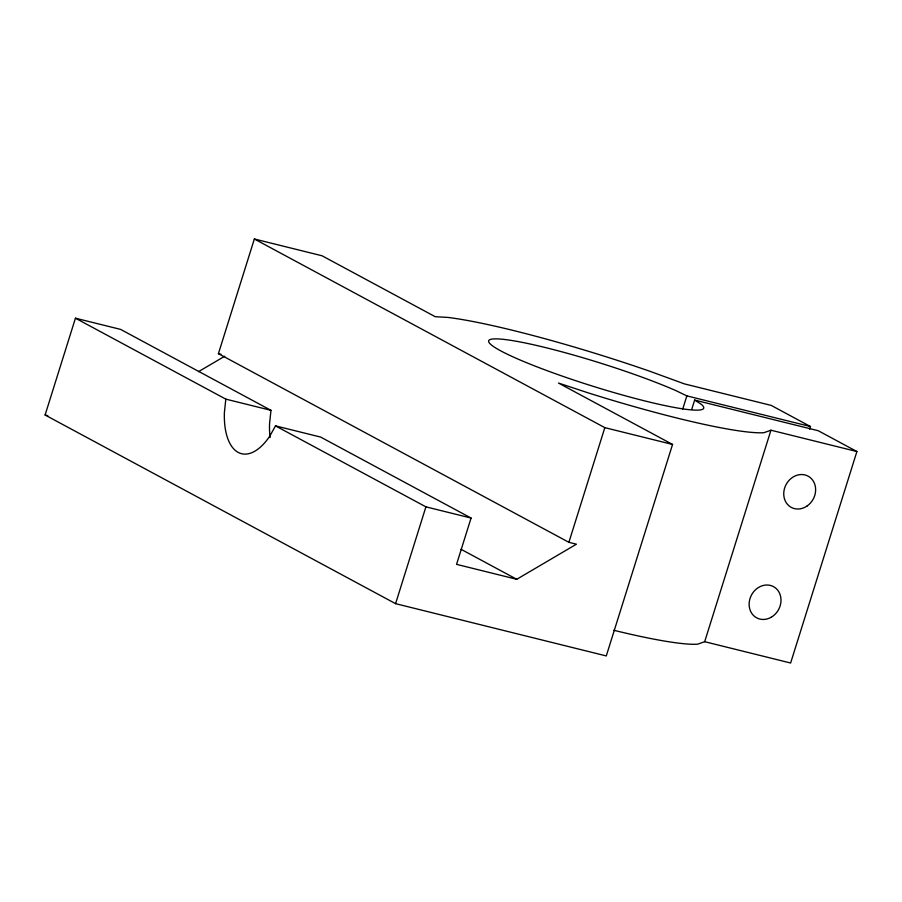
<?xml version="1.0" encoding="UTF-8"?>
<svg xmlns="http://www.w3.org/2000/svg" width="902" height="902" viewBox="0 0 902 902"><rect width="100%" height="100%" fill="white"/><g stroke="black" fill="none" stroke-linecap="round" stroke-linejoin="round"><path stroke-width="1.35" d="M613.664 630.239A184.312 19.9 17.4 0 0 697.607 644.186L704.676 641.694L790.626 663.015L856.9 451.53L770.951 430.209L763.881 432.712A184.312 19.9 17.4 0 1 588.07 392.832L558.473 383.046L672.554 444.449L606.279 655.934L395.583 603.663L45.1 414.999L75.441 318.192L225.816 399.135L224.395 412.507A59.453 28.932 -76.1 0 0 269.833 436.049L275.493 425.879L320.65 437.075L471.07 518.052L456.559 564.348L516.756 579.287L576.423 544.188L568.891 542.316L218.419 353.652L254.353 238.985L322.07 255.785L435.215 316.692L447.99 317.425A184.312 19.9 17.4 0 1 649.496 371.139L684.404 383.88L771.233 405.415L810.458 426.533L809.624 429.217M75.441 318.192L120.586 329.388L270.972 410.331L269.551 423.703A59.453 28.932 -76.1 0 0 270.104 437.571M395.583 603.663L425.913 506.845L275.493 425.879M568.891 542.316L604.825 427.649L254.353 238.985M682.667 409.26L686.862 395.877L675.688 390.521A112.705 12.177 17.4 0 0 500.847 339.107A112.705 12.177 17.4 0 0 581.869 382.719A112.705 12.177 17.4 0 0 701.282 404.299L694.653 400.071L691.71 409.44M704.676 641.694L770.951 430.209M198.496 371.669L224.745 356.222M686.862 395.877L810.458 426.533M694.653 400.071L818.249 430.728L856.9 451.53M604.825 427.649L672.554 444.449M218.419 353.652L220.922 354.272M225.816 399.135L270.972 410.331M425.913 506.845L471.07 518.052M45.1 414.999L47.817 415.675M461.023 549.284L516.756 579.287M807.064 506.011A17.747 15.39 -61.7 0 0 808.237 476.222A17.747 15.39 -61.7 0 0 783.748 493.101A17.747 15.39 -61.7 0 0 807.064 506.011M771.041 617.34A17.747 15.39 -61.7 0 0 774.886 587.484A17.747 15.39 -61.7 0 0 749.28 601.871A17.747 15.39 -61.7 0 0 771.041 617.34"/></g></svg>
